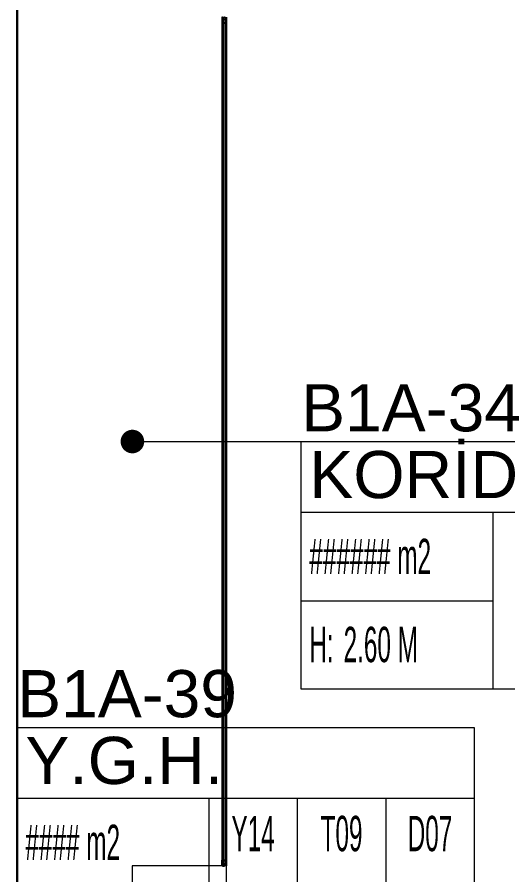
# Model space of a CAD drawing. Header units: metres. Extents: x -13621 to 152406, y -16073 to 22221.
# Drawn here: x 85462 to 85878, y 2472 to 3200 of the extents above; entities that cross this region are included whole.
import ezdxf
from ezdxf.enums import TextEntityAlignment as Align

# ---------------------------------------------------------------- set-up
doc = ezdxf.new("R2010")
doc.units = ezdxf.units.M
doc.header["$LTSCALE"] = 100
doc.header["$MEASUREMENT"] = 0
doc.layers.get('0').update_dxf_attribs({"color": 9, "lineweight": 9})
for name, color, linetype, lineweight in [('0 @ 1', 9, 'Continuous', 9), ('00', 9, 'Continuous', 9), ('01', 9, 'Continuous', 9), ('06D', 9, 'Continuous', 9), ('10', 9, 'Continuous', 9), ('15', 9, 'Continuous', 9), ('21_mahal200', 9, 'Continuous', 9), ('Data  Tavan', 170, 'Continuous', 30)]:
    doc.layers.add(name, color=color, linetype=linetype, lineweight=lineweight)
doc.styles.add('Arial', font='arial.ttf', dxfattribs={"height": 2.5})
doc.styles.add('MuuM_TEXT-STANDART', font='ARIALN.TTF')
doc.dimstyles.new('MuuM_DIM200', dxfattribs={"dimscale": 20, "dimtxt": 2, "dimasz": 1, "dimexe": 1, "dimexo": 1, "dimgap": 1, "dimtad": 1, "dimdec": 1, "dimrnd": 0.5, "dimdsep": 46, "dimtxsty": 'MuuM_TEXT-STANDART', "dimblk": 'ARCHTICK', "dimcen": 0, "dimdle": 0.15, "dimclrd": 256, "dimclre": 256, "dimclrt": 256, "dimadec": 0, "dimazin": 0, "dimtfac": 5, "dimtdec": 1, "dimtix": 1, "dimtmove": 2, "dimatfit": 3, "dimldrblk": 'DOT', "dimfxl": 3, "dimfxlon": 1, "dimtolj": 1, "dimlwd": -1, "dimlwe": -1, "dimarcsym": 0})
pattern_1 = [(225, (-604.72494, -2171.82614), (-0.0883883476, 0.0883883476), []), (135, (-604.72494, -2171.82614), (0.0883883476, 0.0883883476), [])]

# ---------------------------------------------------------------- blocks, each defined once
blk = doc.blocks.new('p-kolon_80x80')
blk.add_lwpolyline([(-40, -40), (40, -40), (40, 40), (-40, 40)], close=True)
blk = doc.blocks.new('1.Bod.Ara.Sitatik Elk')
at = {"layer": '01'}
blk.add_blockref('p-kolon_80x80', (1600, -6190), dxfattribs=at)
blk = doc.blocks.new('0_roomno2')
blk.add_lwpolyline([(19.375, -10.5), (0, -10.5), (0, 0), (19.375, 0)], close=True)
for points in [[(0, -3), (19.375, -3)], [(8.125, -3), (8.125, -10.5)], [(11.875, -3), (11.875, -10.5)], [(15.625, -3), (15.625, -10.5)], [(0, -6.75), (8.125, -6.75)]]:
    blk.add_lwpolyline(points)
at = {"style": 'MuuM_TEXT-STANDART', "width": 0.6}
blk.add_text('H:', height=1.5, dxfattribs=at).set_placement((0.35, -8.608), align=Align.MIDDLE_LEFT)
at = {"style": 'Arial'}
blk.add_attdef('ODANO', (0, 1.17), '', height=2, dxfattribs=at)
blk.add_attdef('MEKANADI', text='', height=2, dxfattribs=at).set_placement((0.35, -3), align=Align.BOTTOM_LEFT)
at = {"style": 'MuuM_TEXT-STANDART', "width": 0.6}
for tag, p in [('YER01', (10, -4.5)), ('TAVAN01', (13.75, -4.5)), ('DUVAR01', (17.5, -4.5)), ('YER02', (10, -6.75)), ('TAVAN02', (13.75, -6.75)), ('DUVAR02', (17.5, -6.75)), ('YER03', (10, -9)), ('TAVAN03', (13.75, -9)), ('DUVAR03', (17.5, -9))]:
    blk.add_attdef(tag, text='', height=1.5, dxfattribs=at).set_placement(p, align=Align.MIDDLE_CENTER)
for tag, p in [('M2', (0.35, -4.875)), ('TEMIZTAVANYUKSEKLIGI', (1.8, -8.608))]:
    blk.add_attdef(tag, text='', height=1.5, dxfattribs=at).set_placement(p, align=Align.MIDDLE_LEFT)
blk = doc.blocks.new('_ArchTick')
at = {"color": 0, "linetype": 'ByBlock', "const_width": 0.15}
blk.add_lwpolyline([(-0.5, -0.5), (0.5, 0.5)], dxfattribs=at)
blk = doc.blocks.new('_Dot')
at = {"color": 0, "linetype": 'ByBlock', "lineweight": -2}
blk.add_line((-0.5, 0), (-1, 0), dxfattribs=at)
at = {"color": 0, "linetype": 'ByBlock', "const_width": 0.5}
blk.add_lwpolyline([(-0.25, 0, 1), (0.25, 0, 1)], format="xyb", close=True, dxfattribs=at)
blk = doc.blocks.new('p-strahle-alüminyumdoğramaprofili')
at = {"layer": '10'}
h = blk.add_hatch(dxfattribs=at)
h.set_pattern_fill('NET', color=256, angle=315, style=0)
h.set_pattern_definition(pattern_1)
h.paths.add_polyline_path([(-4.62, 2.65), (-4.68, 2.65), (-4.72, 2.75), (-4.72, 2.8), (-4.69, 2.8), (-4.69, 2.92), (-4.98, 2.92), (-4.98, 2.8), (-4.95, 2.8), (-4.99, 2.65), (-5.08, 2.66), (-5.25, 2.28), (-5.14, 2.28), (-5.14, 2.33), (-4.98, 2.52, 0.2599), (-4.9, 2.28), (-4.66, 2.28, 0.382682)])
h.paths.add_polyline_path([(-4.86, 2.52), (-4.67, 2.52, -2.16717)], flags=16)
h = blk.add_hatch(dxfattribs=at)
h.set_pattern_fill('NET', color=256, angle=315, style=0)
h.set_pattern_definition(pattern_1)
h.paths.add_polyline_path([(-4.62, 0.88), (-4.68, 0.88), (-4.72, 0.77), (-4.72, 0.73), (-4.69, 0.73), (-4.69, 0.6), (-4.98, 0.6), (-4.98, 0.73), (-4.95, 0.73), (-4.99, 0.88), (-5.08, 0.87), (-5.25, 1.24), (-5.14, 1.24), (-5.14, 1.2), (-4.98, 1.01, -0.2599), (-4.9, 1.24), (-4.66, 1.24, -0.382682)])
h.paths.add_polyline_path([(-4.86, 1), (-4.67, 1, 2.16717)], flags=16)
h = blk.add_hatch(dxfattribs=at)
h.set_pattern_fill('NET', color=256, angle=315, style=0)
h.set_pattern_definition([(225, (-608.45214, -2173.53612), (-0.0883883476, 0.0883883476), []), (135, (-608.45214, -2173.53612), (0.0883883476, 0.0883883476), [])])
h.paths.add_polyline_path([(-3.45, 2.28), (-3.45, 2.57), (-4.49, 2.57), (-4.49, 2.28)])
h = blk.add_hatch(dxfattribs=at)
h.set_pattern_fill('NET', color=256, angle=315, style=0)
h.set_pattern_definition([(225, (-608.45214, -2180.04526), (-0.0883883476, 0.0883883476), []), (135, (-608.45214, -2180.04526), (0.0883883476, 0.0883883476), [])])
h.paths.add_polyline_path([(-3.45, 0.93), (-3.45, 1.24), (-4.49, 1.24), (-4.49, 0.93)])
h = blk.add_hatch(dxfattribs=at)
h.set_pattern_fill('NET', color=256, angle=315, style=0)
h.set_pattern_definition([(225, (-629.50454, -2177.58922), (-0.0883883476, 0.0883883476), []), (135, (-629.50454, -2177.58922), (0.0883883476, 0.0883883476), [])])
h.paths.add_polyline_path([(0, 0.68), (0, 1.75), (-0.18, 1.75), (-0.18, 0.68)])
for points in [[(-5.08, 2.66), (-5.25, 2.28)], [(-5.09, 0.88), (-5.25, 1.24)], [(-4.98, 2.52), (-5.14, 2.33), (-5.14, 2.28)], [(-4.98, 1.01), (-5.14, 1.2), (-5.14, 1.24)], [(-4.92, 3.6), (-4.92, 3.16), (-4.61, 3.16), (-4.61, 2.87), (-4.52, 2.87), (-4.62, 2.65), (-4.68, 2.65), (-4.72, 2.75), (-4.72, 2.8), (-4.69, 2.8), (-4.69, 3.05), (-4.98, 3.05), (-4.98, 2.8), (-4.95, 2.8), (-4.99, 2.65), (-5.08, 2.66), (-5.07, 3.76), (-0.11, 3.76)], [(-4.69, 2.92), (-4.98, 2.92)], [(-4.71, 0.6), (-4.98, 0.6)], [(-2.83, 0.2), (-2.67, 0.2), (-2.67, -0.04), (-4.87, -0.04), (-4.87, 0.19), (-4.57, 0.19), (-4.57, 0.73), (-2.67, 0.73)], [(-4.52, 2.87), (-4.49, 2.87), (-4.49, 2.26)], [(-4.49, 0.93), (-4.49, 0.93), (-4.49, 1.26)], [(-3.45, 2.26), (-3.45, 2.57)], [(-3.45, 1.26), (-3.45, 0.93)], [(-2.08, 0.93), (-2.08, 2.57)], [(-0.18, 0.68), (0, 0.68), (0, 1.75)], [(-0.18, 1.75), (0, 1.75)]]:
    blk.add_lwpolyline(points, dxfattribs=at)
for points in [[(-0.18, 2.74), (-0.18, 2.21), (0, 2.21), (0, 2.08), (-0.18, 2.08), (-0.18, 0.43), (0, 0.43), (0, 0), (-0.12, 0), (-0.12, -0.24), (-5.09, -0.24), (-5.09, 0.88), (-4.98, 0.88), (-4.94, 0.7), (-4.99, 0.7), (-4.99, 0.33), (-4.71, 0.33), (-4.71, 0.88), (-4.56, 0.88), (-4.52, 0.93), (-1.28, 0.93), (-1.2, 1.22), (-0.9, 1.22), (-0.9, 0.62), (-0.58, 0.62), (-0.58, 2.74)], [(-2.03, 0.78), (-1.35, 0.78), (-1.35, 0.08), (-1.28, 0.04), (-1.28, -0.04), (-2.09, -0.04), (-2.09, 0.1), (-2.03, 0.15)]]:
    blk.add_lwpolyline(points, close=True, dxfattribs=at)
for points in [[(-0.57, 3.26), (-0.57, 3.62), (-4.89, 3.62), (-4.89, 3.65, 0.561743), (-4.97, 3.66, 0.595966), (-4.92, 3.6, -2.204878)], [(-4.67, 2.52), (-4.86, 2.52, 1)], [(-4.67, 1), (-4.86, 1, -1)], [(-4.61, 2.87), (-4.49, 3.45, -0.833203), (-4.18, 3.44, -0.447088)], [(-4.49, 2.57), (-1.23, 2.57, -0.414214), (-0.9, 2.25), (-0.9, 1.22)], [(-4.18, 3.44), (-4.18, 2.99, 0.414214), (-4.07, 2.89), (-0.82, 2.89), (-0.82, 3.62)], [(-2.67, 0.73), (-2.67, 0.32), (-2.83, 0.32, 1), (-2.83, 0.2, -1)], [(-0.11, 3.76), (-0.11, 3.62), (-0.45, 3.62), (-0.45, 3.14, -1), (-0.66, 3.14)], [(-0.66, 3.14, -0.305404), (-0.57, 3.26, -5.773092)]]:
    blk.add_lwpolyline(points, format="xyb", dxfattribs=at)
for centre, radius, start, end in [((-4.73, 2.47), 0.253, 168.66756, 234.12581), ((-4.73, 1.06), 0.253, 125.87419, 191.33244), ((-4.77, 2.44), 0.125, 139.54015, 40.45985), ((-4.77, 1.08), 0.125, 319.54015, 220.45985), ((-4.84, 2.48), 0.273, 305.97376, 36.42893), ((-4.84, 1.04), 0.273, 323.57107, 54.02624)]:
    blk.add_arc(centre, radius, start, end, dxfattribs=at)
blk = doc.blocks.new('1.Bod.Ara.Mimari Elk')
at = {"layer": '00'}
blk.add_line((1640, -6310), (1640, -5430), dxfattribs=at)
at = {"layer": '06D'}
for points in [[(1636, -5435.11), (1636, -6144.94)], [(1640, -5435.11), (1640, -6144.95)]]:
    blk.add_lwpolyline(points, dxfattribs=at)
at = {"layer": '15'}
for points in [[(1637.5, -6147.94), (1637.5, -5432.11)], [(1638.5, -5432.11), (1638.5, -6147.94)]]:
    blk.add_lwpolyline(points, dxfattribs=at)
at = {"layer": '0 @ 1', "linetype": 'Continuous', "xscale": -1, "rotation": 270}
blk.add_blockref('p-strahle-alüminyumdoğramaprofili', (1636.24, -5430.03), dxfattribs=at)
at = {"layer": '0 @ 1', "linetype": 'Continuous', "rotation": 270}
blk.add_blockref('p-strahle-alüminyumdoğramaprofili', (1636.24, -6150.11), dxfattribs=at)
at = {"layer": '21_mahal200'}
ref = blk.add_blockref('0_roomno2', (1703.23, -5790), dxfattribs=dict(at, xscale=20, yscale=20, zscale=20))
ref.add_attrib('ODANO', 'B1A-34', (1703.23, -5781.36), dxfattribs={"layer": '0', "height": 40, "style": 'Arial'})
ref.add_attrib('MEKANADI', 'KORİDOR', dxfattribs={"layer": '0', "height": 40, "style": 'Arial'}).set_placement((1710.23, -5850), align=Align.BOTTOM_LEFT)
ref.add_attrib('M2', '###### m2', dxfattribs={"layer": '0', "height": 30, "style": 'MuuM_TEXT-STANDART', "width": 0.6}).set_placement((1710.23, -5887.5), align=Align.MIDDLE_LEFT)
ref.add_attrib('TEMIZTAVANYUKSEKLIGI', '2.60 M', dxfattribs={"layer": '0', "height": 30, "style": 'MuuM_TEXT-STANDART', "width": 0.6}).set_placement((1739.23, -5962.16), align=Align.MIDDLE_LEFT)
ref.add_attrib('YER01', 'Y14', dxfattribs={"layer": '0', "height": 30, "style": 'MuuM_TEXT-STANDART', "width": 0.6}).set_placement((1903.23, -5880), align=Align.MIDDLE_CENTER)
ref.add_attrib('TAVAN01', 'T05', dxfattribs={"layer": '0', "height": 30, "style": 'MuuM_TEXT-STANDART', "width": 0.6}).set_placement((1978.23, -5880), align=Align.MIDDLE_CENTER)
ref.add_attrib('DUVAR01', 'D07', dxfattribs={"layer": '0', "height": 30, "style": 'MuuM_TEXT-STANDART', "width": 0.6}).set_placement((2053.23, -5880), align=Align.MIDDLE_CENTER)
ref.add_attrib('TAVAN02', 'T09', dxfattribs={"layer": '0', "height": 30, "style": 'MuuM_TEXT-STANDART', "width": 0.6}).set_placement((1978.23, -5925), align=Align.MIDDLE_CENTER)
ref = blk.add_blockref('0_roomno2', (1462.5, -6032.5), dxfattribs=dict(at, xscale=20, yscale=20, zscale=20))
ref.add_attrib('ODANO', 'B1A-39', (1462.5, -6023.86), dxfattribs={"layer": '0', "height": 40, "style": 'Arial'})
ref.add_attrib('MEKANADI', 'Y.G.H.', dxfattribs={"layer": '0', "height": 40, "style": 'Arial'}).set_placement((1469.5, -6092.5), align=Align.BOTTOM_LEFT)
ref.add_attrib('M2', '#### m2', dxfattribs={"layer": '0', "height": 30, "style": 'MuuM_TEXT-STANDART', "width": 0.6}).set_placement((1469.5, -6130), align=Align.MIDDLE_LEFT)
ref.add_attrib('TEMIZTAVANYUKSEKLIGI', '3.40 M', dxfattribs={"layer": '0', "height": 30, "style": 'MuuM_TEXT-STANDART', "width": 0.6}).set_placement((1498.5, -6204.66), align=Align.MIDDLE_LEFT)
ref.add_attrib('YER01', 'Y14', dxfattribs={"layer": '0', "height": 30, "style": 'MuuM_TEXT-STANDART', "width": 0.6}).set_placement((1662.5, -6122.5), align=Align.MIDDLE_CENTER)
ref.add_attrib('TAVAN01', 'T09', dxfattribs={"layer": '0', "height": 30, "style": 'MuuM_TEXT-STANDART', "width": 0.6}).set_placement((1737.5, -6122.5), align=Align.MIDDLE_CENTER)
ref.add_attrib('DUVAR01', 'D07', dxfattribs={"layer": '0', "height": 30, "style": 'MuuM_TEXT-STANDART', "width": 0.6}).set_placement((1812.5, -6122.5), align=Align.MIDDLE_CENTER)
blk.add_leader([(1560.21, -5790), (1703.23, -5790)], dimstyle='MuuM_DIM200', override={"dimasz": 1, "dimfxl": 10}, dxfattribs=at)

msp = doc.modelspace()

# ---------------------------------------------------------------- linework, layer by layer
at = {"layer": 'Data  Tavan'}
msp.add_line((85462.56, 4098.09), (85462.56, 1013.9), dxfattribs=at)

# ---------------------------------------------------------------- block references
for name in ['1.Bod.Ara.Mimari Elk', '1.Bod.Ara.Sitatik Elk']:
    msp.add_blockref(name, (84000, 8630))

doc.saveas('drawing.dxf')
